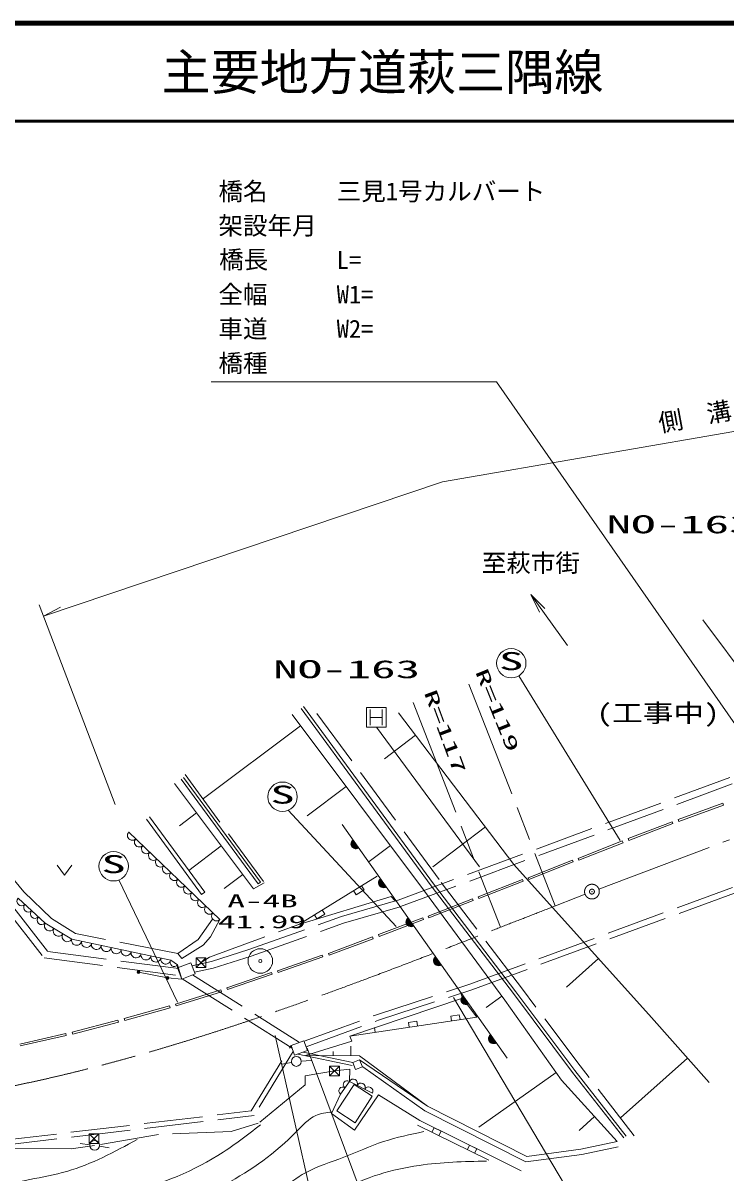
# Model space of a CAD drawing. Units: millimetres, scale not verified. Extents: x 40000 to 680000, y 20000 to 380000.
# Drawn here: x 202627 to 274224, y 262873 to 380000 of the extents above; entities that cross this region are included whole.
import ezdxf
from ezdxf.enums import TextEntityAlignment as Align

# ---------------------------------------------------------------- set-up
doc = ezdxf.new("R2010")
doc.units = ezdxf.units.MM
doc.header["$LTSCALE"] = 1000
doc.header["$PDMODE"] = 32
doc.header["$PDSIZE"] = 500
doc.linetypes.add('CHAIN', pattern=[18.5, 12, -1.5, 3.5, -1.5])
doc.linetypes.add('DASHED', pattern=[7.5, 6, -1.5])
for name, color, linetype, lineweight in [('M-BGD', 7, 'Continuous', 13), ('M-BMK', 2, 'CHAIN', 13), ('M-BMK-ROW', 30, 'Continuous', 13), ('M-BMK-SRVR', 94, 'Continuous', 13), ('M-STR-HTXT', 7, 'Continuous', 13), ('M-STR-STR3', 7, 'Continuous', 13), ('M-TTL', 2, 'Continuous', 140), ('M-TTL-LINE', 7, 'Continuous', 50)]:
    doc.layers.add(name, color=color, linetype=linetype, lineweight=lineweight)
for name, color, linetype in [('M-BMK-HTXT', 7, 'Continuous'), ('M-STR-STR1', 7, 'Continuous'), ('M-TTL-TXT', 7, 'Continuous')]:
    doc.layers.add(name, color=color, linetype=linetype)
doc.styles.add('ＭＳ ゴシック', font='')
doc.styles.get('ＭＳ ゴシック').set_extended_font_data('MS Gothic')

# ---------------------------------------------------------------- blocks, each defined once
blk = doc.blocks.new('open_arrow')
at = {"color": 0, "linetype": 'Continuous', "lineweight": -2}
blk.add_lwpolyline([(7.5, 1.25), (0, 0), (7.5, -1.25)], dxfattribs=at)

msp = doc.modelspace()

# ---------------------------------------------------------------- linework, layer by layer
at = {"layer": 'M-BGD'}
for p, q in [((258068, 316589), (254352, 321792)), ((277819, 311209), (271870, 319220)), ((230032, 309580), (243525, 291563)), ((230962, 310198), (244188, 292137)), ((231204, 310375), (244428, 292317)), ((252629, 294294), (240861, 309757)), ((221012, 301023), (230897, 308425)), ((239432, 305056), (242602, 307469)), ((226092, 291832), (218060, 302539)), ((226567, 292323), (218719, 302979)), ((226808, 292501), (218960, 303157)), ((231574, 299267), (235534, 302233)), ((273886, 300539), (269341, 298873)), ((269410, 298685), (273955, 300351)), ((273955, 300351), (273886, 300539)), ((215189, 298916), (220821, 291224)), ((215511, 299153), (221144, 291460)), ((218555, 298236), (220304, 299548)), ((269341, 298873), (269410, 298685)), ((213404, 297603), (222689, 288699)), ((235125, 298383), (251935, 274558)), ((244374, 294055), (249717, 298121)), ((268741, 298641), (264252, 296934)), ((264323, 296748), (268812, 298454)), ((268812, 298454), (268741, 298641)), ((263662, 296699), (259162, 294920)), ((259236, 294734), (263735, 296513)), ((263735, 296513), (263662, 296699)), ((264252, 296934), (264323, 296748)), ((219500, 293692), (222825, 296187)), ((237892, 294601), (240044, 296212)), ((206092, 294222), (206842, 293222)), ((206842, 293222), (207592, 294222)), ((266630, 278695), (252629, 294294)), ((258581, 294736), (254066, 292950)), ((254140, 292764), (258655, 294550)), ((258655, 294550), (258581, 294736)), ((259162, 294920), (259236, 294734)), ((223099, 291847), (225007, 293278)), ((230703, 288197), (238702, 293111)), ((254066, 292950), (254140, 292764)), ((227205, 292439), (226092, 291832)), ((226808, 292501), (226567, 292323)), ((237364, 291702), (236564, 291210)), ((237364, 291702), (237102, 292128)), ((244188, 292137), (252596, 281139)), ((244428, 292317), (252834, 281321)), ((253487, 292767), (248990, 291007)), ((249063, 290821), (253560, 292580)), ((253560, 292580), (253487, 292767)), ((202137, 290865), (204881, 288320)), ((221144, 291460), (220821, 291224)), ((230703, 288197), (240126, 291026)), ((236564, 291210), (236302, 291636)), ((240126, 291026), (240493, 290617)), ((243525, 291563), (251702, 280488)), ((248417, 290798), (243889, 289042)), ((243961, 288856), (248490, 290612)), ((248490, 290612), (248417, 290798)), ((248990, 291007), (249063, 290821)), ((233365, 289245), (233103, 289671)), ((204881, 288320), (207589, 286681)), ((222689, 288699), (221717, 286931)), ((232565, 288753), (232303, 289179)), ((233365, 289245), (232565, 288753)), ((238821, 287149), (243359, 288867)), ((243430, 288680), (238892, 286962)), ((243359, 288867), (243430, 288680)), ((243889, 289042), (243961, 288856)), ((238892, 286962), (238821, 287149)), ((207589, 286681), (217669, 284553)), ((220987, 286091), (218820, 284714)), ((221717, 286931), (220987, 286091)), ((233730, 285244), (238220, 286921)), ((238290, 286734), (233800, 285056)), ((238220, 286921), (238290, 286734)), ((218820, 284714), (218392, 285217)), ((228551, 283471), (233090, 285072)), ((233157, 284884), (228617, 283283)), ((233090, 285072), (233157, 284884)), ((233800, 285056), (233730, 285244)), ((257985, 281799), (261230, 284712)), ((217669, 284553), (218362, 284088)), ((218362, 284088), (218815, 282626)), ((218369, 283764), (219712, 284290)), ((218815, 282626), (218369, 283764)), ((219712, 284290), (220157, 283151)), ((228617, 283283), (228551, 283471)), ((217333, 282743), (214392, 283337)), ((218815, 282626), (217333, 282743)), ((220157, 283151), (218815, 282626)), ((223388, 281742), (227928, 283297)), ((227993, 283108), (223452, 281553)), ((227928, 283297), (227993, 283108)), ((218167, 280083), (222770, 281524)), ((222830, 281333), (218226, 279893)), ((222770, 281524), (222830, 281333)), ((223452, 281553), (223388, 281742)), ((252596, 281139), (258603, 273120)), ((252836, 281319), (258841, 273303)), ((218226, 279893), (218167, 280083)), ((247398, 280689), (235915, 276814)), ((247237, 281075), (247398, 280689)), ((247398, 280689), (248862, 278756)), ((249806, 279726), (251397, 280900)), ((257478, 272335), (251702, 280488)), ((212937, 278602), (217564, 279892)), ((217618, 279699), (212990, 278410)), ((217564, 279892), (217618, 279699)), ((246198, 278862), (247061, 278991)), ((246198, 278862), (246273, 278367)), ((247061, 278991), (247136, 278497)), ((207648, 277213), (212291, 278441)), ((212342, 278247), (207699, 277020)), ((212291, 278441), (212342, 278247)), ((212990, 278410), (212937, 278602)), ((248862, 278756), (235915, 276814)), ((238430, 277697), (238504, 277202)), ((241883, 278215), (242746, 278344)), ((241883, 278215), (241957, 277720)), ((242746, 278344), (242820, 277850)), ((266630, 278695), (272526, 272098)), ((202308, 276003), (206991, 277074)), ((207035, 276879), (202353, 275808)), ((206991, 277074), (207035, 276879)), ((207699, 277020), (207648, 277213)), ((229929, 275868), (231240, 276338)), ((230286, 274871), (229929, 275868)), ((231597, 275340), (230286, 274871)), ((231240, 276338), (231597, 275340)), ((234221, 275259), (234221, 274823)), ((236032, 275777), (236031, 274822)), ((236142, 273833), (230616, 274989)), ((236203, 274127), (231156, 275182)), ((231415, 274825), (236893, 274822)), ((236905, 274402), (236203, 274127)), ((236203, 274127), (236485, 273406)), ((236893, 274822), (243829, 269666)), ((237188, 273681), (236905, 274402)), ((243829, 269666), (236905, 274402)), ((263491, 268486), (270309, 274580)), ((236485, 273406), (237188, 273681)), ((243544, 269194), (237221, 273695)), ((249053, 267540), (256925, 273117)), ((258603, 273120), (263822, 266451)), ((258841, 273303), (264058, 266636)), ((236345, 271896), (234602, 269194)), ((235863, 272204), (234965, 270911)), ((238222, 270991), (235863, 272204)), ((238203, 270697), (236345, 271896)), ((263140, 266070), (257478, 272335)), ((234054, 268936), (234965, 270911)), ((236460, 267995), (238203, 270697)), ((253927, 264565), (243829, 269666)), ((234602, 269194), (236460, 267995)), ((253831, 263997), (243544, 269194)), ((259257, 267189), (260838, 268618)), ((250071, 264188), (242815, 267755)), ((250071, 264188), (242815, 267755)), ((250292, 264637), (243036, 268203)), ((244487, 267490), (244266, 267041)), ((244487, 267490), (245212, 267133)), ((245212, 267133), (244992, 266685)), ((263140, 266070), (259441, 265300)), ((248115, 265707), (247894, 265258)), ((248115, 265707), (248840, 265350)), ((248840, 265350), (248620, 264901)), ((259534, 264757), (253831, 263997)), ((259441, 265300), (253927, 264565)), ((263253, 265532), (259534, 264757))]:
    msp.add_line(p, q, dxfattribs=at)
at = {"layer": 'M-BGD', "linetype": 'DASHED'}
for p, q in [((245005, 292773), (231731, 310817)), ((240846, 290669), (280187, 305210)), ((241089, 290012), (280420, 304550)), ((219127, 303459), (227205, 292439)), ((248132, 282104), (283761, 295212)), ((248329, 281538), (283968, 294649)), ((202711, 291525), (200820, 293815)), ((253394, 281721), (245005, 292773)), ((205525, 288787), (202711, 291525)), ((235056, 288982), (240893, 290685)), ((200891, 289766), (204766, 284789)), ((201443, 290196), (205142, 285445)), ((235272, 288316), (241089, 290012)), ((207984, 287262), (205525, 288787)), ((221931, 288738), (220460, 286659)), ((221606, 284871), (230703, 288197)), ((225637, 285626), (235056, 288982)), ((225862, 284963), (235272, 288316)), ((218392, 285217), (207984, 287262)), ((220460, 286659), (218392, 285217)), ((204766, 284789), (218715, 282949)), ((205142, 285445), (218487, 283685)), ((220760, 284298), (221606, 284871)), ((221825, 284399), (225637, 285626)), ((222007, 283721), (225862, 284963)), ((218369, 283764), (218362, 284088)), ((219836, 283972), (221825, 284399)), ((220095, 283312), (222007, 283721)), ((218837, 282634), (230024, 275603)), ((219879, 283042), (230799, 276179)), ((238631, 278989), (248132, 282104)), ((238827, 278422), (248329, 281538)), ((259381, 273785), (253394, 281721)), ((231255, 276295), (238631, 278989)), ((231458, 275730), (238827, 278422)), ((235915, 276814), (236104, 276291)), ((225865, 269191), (229946, 275874)), ((229816, 274703), (230151, 275250)), ((236104, 276291), (231415, 274825)), ((229816, 274703), (226165, 268723)), ((231361, 272761), (234353, 273266)), ((234353, 273266), (235921, 273453)), ((235921, 273453), (235863, 272204)), ((264860, 266654), (259381, 273785)), ((231380, 271867), (226588, 267945)), ((231361, 272761), (231380, 271867)), ((236385, 267222), (238816, 270824)), ((238816, 270824), (243036, 268203)), ((200066, 266133), (225865, 269191)), ((200119, 265636), (226165, 268723)), ((234054, 268936), (236385, 267222)), ((223841, 267104), (216439, 266811)), ((226588, 267945), (223841, 267104)), ((216439, 266811), (209921, 265682)), ((207536, 265320), (201276, 265364)), ((209921, 265682), (207536, 265320)), ((253373, 263079), (250292, 264637))]:
    msp.add_line(p, q, dxfattribs=at)
at = {"layer": 'M-BGD'}
for centre, radius in [((214392, 283337), 150), ((214392, 283337), 100), ((214392, 283337), 50), ((217333, 282743), 150), ((217333, 282743), 100), ((217333, 282743), 50)]:
    msp.add_circle(centre, radius, dxfattribs=at)
for centre, radius, start, end in [((213761, 297261), 495, 136.20019, 316.20019), ((214475, 296576), 495, 136.20019, 316.20019), ((236526, 296398), 500, 125.20567, 305.20567), ((236526, 296398), 500, 125.20567, 305.20567), ((236526, 296398), 450, 125.20567, 305.20567), ((236526, 296398), 400, 125.20567, 305.20567), ((236526, 296398), 350, 125.20567, 305.20567), ((236526, 296398), 300, 125.20567, 305.20567), ((236526, 296398), 250, 125.20567, 305.20567), ((236526, 296398), 200, 125.20567, 305.20567), ((236526, 296398), 150, 125.20567, 305.20567), ((236526, 296398), 100, 125.20567, 305.20567), ((236526, 296398), 50, 125.20567, 305.20567), ((215190, 295891), 495, 136.20019, 316.20019), ((215904, 295206), 495, 136.20019, 316.20019), ((216618, 294521), 495, 136.20019, 316.20019), ((217332, 293836), 495, 136.20019, 316.20019), ((218046, 293151), 495, 136.20019, 316.20019), ((239327, 292427), 500, 125.20567, 305.20567), ((239327, 292427), 500, 125.20567, 305.20567), ((218761, 292466), 495, 136.20019, 316.20019), ((219475, 291781), 495, 136.20019, 316.20019), ((239327, 292427), 450, 125.20567, 305.20567), ((239327, 292427), 400, 125.20567, 305.20567), ((239327, 292427), 350, 125.20567, 305.20567), ((239327, 292427), 300, 125.20567, 305.20567), ((239327, 292427), 250, 125.20567, 305.20567), ((239327, 292427), 200, 125.20567, 305.20567), ((239327, 292427), 150, 125.20567, 305.20567), ((239327, 292427), 100, 125.20567, 305.20567), ((239327, 292427), 50, 125.20567, 305.20567), ((202480, 290547), 468, 137.15024, 317.15024), ((220189, 291096), 495, 136.20019, 316.20019), ((220903, 290411), 495, 136.20019, 316.20019), ((203166, 289910), 468, 137.15024, 317.15024), ((203852, 289274), 468, 137.15024, 317.15024), ((221618, 289727), 495, 136.20019, 316.20019), ((222332, 289042), 495, 136.20019, 316.20019), ((204538, 288638), 468, 137.15024, 317.15024), ((205332, 288047), 528, 148.8278, 328.8278), ((242129, 288456), 500, 125.20567, 305.20567), ((242129, 288456), 500, 125.20567, 305.20567), ((242129, 288456), 450, 125.20567, 305.20567), ((242129, 288456), 400, 125.20567, 305.20567), ((242129, 288456), 350, 125.20567, 305.20567), ((242129, 288456), 300, 125.20567, 305.20567), ((242129, 288456), 250, 125.20567, 305.20567), ((242129, 288456), 200, 125.20567, 305.20567), ((242129, 288456), 150, 125.20567, 305.20567), ((242129, 288456), 100, 125.20567, 305.20567), ((242129, 288456), 50, 125.20567, 305.20567), ((206235, 287500), 528, 148.8278, 328.8278), ((207137, 286954), 528, 148.8278, 328.8278), ((208093, 286575), 515, 168.07816, 348.07816), ((209101, 286362), 515, 168.07816, 348.07816), ((210109, 286149), 515, 168.07816, 348.07816), ((211117, 285937), 515, 168.07816, 348.07816), ((212125, 285724), 515, 168.07816, 348.07816), ((213133, 285511), 515, 168.07816, 348.07816), ((214141, 285298), 515, 168.07816, 348.07816), ((215149, 285085), 515, 168.07816, 348.07816), ((216157, 284872), 515, 168.07816, 348.07816), ((217165, 284660), 515, 168.07816, 348.07816), ((244931, 284485), 500, 125.20567, 305.20567), ((244931, 284485), 500, 125.20567, 305.20567), ((244931, 284485), 450, 125.20567, 305.20567), ((244931, 284485), 400, 125.20567, 305.20567), ((244931, 284485), 350, 125.20567, 305.20567), ((244931, 284485), 300, 125.20567, 305.20567), ((244931, 284485), 250, 125.20567, 305.20567), ((244931, 284485), 200, 125.20567, 305.20567), ((218016, 284321), 417, 146.14382, 326.14382), ((244931, 284485), 150, 125.20567, 305.20567), ((244931, 284485), 100, 125.20567, 305.20567), ((244931, 284485), 50, 125.20567, 305.20567), ((247733, 280515), 500, 125.20567, 305.20567), ((247733, 280515), 500, 125.20567, 305.20567), ((247733, 280515), 450, 125.20567, 305.20567), ((247733, 280515), 400, 125.20567, 305.20567), ((247733, 280515), 350, 125.20567, 305.20567), ((247733, 280515), 300, 125.20567, 305.20567), ((247733, 280515), 250, 125.20567, 305.20567), ((247733, 280515), 200, 125.20567, 305.20567), ((247733, 280515), 150, 125.20567, 305.20567), ((247733, 280515), 100, 125.20567, 305.20567), ((247733, 280515), 50, 125.20567, 305.20567), ((250534, 276544), 500, 125.20567, 305.20567), ((250534, 276544), 500, 125.20567, 305.20567), ((250534, 276544), 450, 125.20567, 305.20567), ((250534, 276544), 400, 125.20567, 305.20567), ((250534, 276544), 350, 125.20567, 305.20567), ((250534, 276544), 300, 125.20567, 305.20567), ((250534, 276544), 250, 125.20567, 305.20567), ((250534, 276544), 200, 125.20567, 305.20567), ((250534, 276544), 150, 125.20567, 305.20567), ((250534, 276544), 100, 125.20567, 305.20567), ((250534, 276544), 50, 125.20567, 305.20567), ((235639, 271881), 394, 55.22161, 235.22161), ((236256, 272002), 442, 332.79075, 152.79075), ((237043, 271598), 442, 332.79075, 152.79075), ((235190, 271234), 394, 55.22161, 235.22161), ((237829, 271193), 442, 332.79075, 152.79075)]:
    msp.add_arc(centre, radius, start, end, dxfattribs=at)
for points, knots in [([(159985, 251557), (163024, 250939), (166062, 250320), (169103, 249937), (172283, 249537), (175466, 249394), (178720, 248809), (182482, 248134), (186340, 246867), (189844, 247571), (192849, 248175), (195594, 250229), (198284, 252140), (200172, 253482), (202033, 254753), (204079, 255574), (206967, 256732), (210224, 256991), (213338, 257725), (216845, 258551), (220169, 259978), (223271, 261719), (225881, 263183), (228334, 264868), (230493, 267099), (231102, 267729), (231687, 268402), (232441, 268729), (232947, 268949), (233528, 269014), (234110, 269078)], [0, 0, 0, 0, 1, 1, 1, 2, 2, 2, 3, 3, 3, 4, 4, 4, 5, 5, 5, 6, 6, 6, 7, 7, 7, 8, 8, 8, 9, 9, 9, 10, 10, 10, 10]), ([(161750, 253820), (164530, 253315), (167310, 252810), (170077, 252411), (174314, 251799), (178521, 251434), (182953, 251239), (186269, 251094), (189711, 251043), (192557, 252394), (195103, 253602), (197172, 255931), (199626, 257380), (203410, 259614), (208110, 259759), (212537, 260717), (216080, 261484), (219448, 262773), (222460, 264647), (223973, 265589), (225396, 266679), (226820, 267769)], [0, 0, 0, 0, 1, 1, 1, 2, 2, 2, 3, 3, 3, 4, 4, 4, 5, 5, 5, 6, 6, 6, 7, 7, 7, 7]), ([(164356, 256943), (167422, 256330), (170489, 255717), (173572, 255146), (177032, 254505), (180512, 253917), (184054, 254066), (186820, 254183), (189623, 254748), (192039, 256059), (194737, 257523), (196952, 259916), (199701, 261131), (201986, 262140), (204640, 262335), (207094, 263038), (209622, 263763), (211938, 265027), (214254, 266291)], [0, 0, 0, 0, 1, 1, 1, 2, 2, 2, 3, 3, 3, 4, 4, 4, 5, 5, 5, 6, 6, 6, 6]), ([(195100, 241563), (197918, 242868), (200736, 244174), (203277, 246052), (205110, 247408), (206799, 249062), (208804, 249895), (211253, 250913), (214173, 250706), (216934, 251119), (219980, 251573), (222831, 252780), (225392, 254390), (227049, 255431), (228584, 256641), (230143, 257830), (231714, 259028), (233308, 260204), (235046, 261132), (237488, 262436), (240213, 263249), (242963, 263650), (245241, 263983), (247535, 264033), (249830, 264083)], [0, 0, 0, 0, 1, 1, 1, 2, 2, 2, 3, 3, 3, 4, 4, 4, 5, 5, 5, 6, 6, 6, 7, 7, 7, 8, 8, 8, 8])]:
    msp.add_open_spline(points, degree=3, knots=knots, dxfattribs=at)
at = {"layer": 'M-BMK'}
for p, q in [((248048, 312673), (256831, 290077)), ((242352, 310792), (251247, 287906)), ((261274, 291796), (274567, 296813)), ((255912, 289719), (259873, 291259))]:
    msp.add_line(p, q, dxfattribs=at)
msp.add_circle((260572, 291531), 750, dxfattribs=at)
msp.add_open_spline([(179108, 268988), (179846, 269018), (180584, 269049), (181322, 269086), (182060, 269124), (182798, 269168), (183535, 269221), (184272, 269274), (185009, 269337), (185745, 269404), (190158, 269811), (194557, 270410), (198916, 271213), (205494, 272425), (211984, 274101), (218384, 276050), (224750, 277988), (231026, 280195), (237258, 282518), (241422, 284070), (245566, 285674), (249704, 287292), (250394, 287561), (251084, 287831), (251774, 288101), (252463, 288371), (253153, 288640), (253843, 288909), (254533, 289179), (255222, 289449), (255912, 289719)], degree=3, knots=[0, 0, 0, 0, 1, 1, 1, 2, 2, 2, 3, 3, 3, 4, 4, 4, 5, 5, 5, 6, 6, 6, 7, 7, 7, 8, 8, 8, 9, 9, 9, 10, 10, 10, 10], dxfattribs=at)
msp.add_point((260572, 291531), dxfattribs=at)
at = {"layer": 'M-BMK-ROW'}
for p, q in [((221260, 284798), (220260, 284798)), ((220260, 284798), (220260, 283798)), ((221260, 284798), (220260, 283798)), ((220260, 284798), (221260, 283798)), ((221260, 283798), (221260, 284798)), ((220260, 283798), (221260, 283798)), ((234853, 273766), (233853, 273766)), ((233853, 273766), (233853, 272766)), ((234853, 273766), (233853, 272766)), ((233853, 273766), (234853, 272766)), ((234853, 272766), (234853, 273766)), ((233853, 272766), (234853, 272766)), ((210350, 266873), (209350, 266873)), ((209350, 266873), (209350, 265873)), ((210350, 266873), (209350, 265873)), ((209350, 266873), (210350, 265873)), ((210350, 265873), (210350, 266873)), ((209350, 265873), (210350, 265873))]:
    msp.add_line(p, q, dxfattribs=at)
at = {"layer": 'M-BMK-SRVR'}
for radius in [1250, 150]:
    msp.add_circle((226796, 284464), radius, dxfattribs=at)
at = {"layer": 'M-STR-HTXT'}
for p, q in [((245357, 333259), (306352, 343792)), ((204710, 319587), (245357, 333259)), ((212029, 300398), (204273, 320734)), ((204710, 319587), (206438, 320508)), ((253137, 313513), (263447, 296725)), ((237601, 308284), (237601, 310284)), ((237601, 310284), (239601, 310284)), ((237991, 310074), (237991, 308474)), ((237991, 309274), (239191, 309274)), ((239191, 310074), (239191, 308474)), ((239601, 310284), (239601, 308284)), ((239601, 308284), (237601, 308284)), ((238621, 308284), (249112, 294050)), ((229643, 299812), (240641, 287972)), ((212395, 292715), (218358, 280273)), ((258438, 260614), (246455, 280741)), ((228309, 276882), (235211, 246284)), ((238977, 255800), (231572, 275584))]:
    msp.add_line(p, q, dxfattribs=at)
for centre in [(252352, 314792), (229061, 301194), (211857, 294115)]:
    msp.add_circle(centre, 1500, dxfattribs=at)
msp.add_open_spline([(156324, 246709), (158593, 247211), (160862, 247713), (163153, 247865), (166378, 248079), (169647, 247599), (172851, 246850), (177831, 245686), (182653, 243872), (187724, 243932), (191051, 243971), (194486, 244817), (197301, 246609), (199223, 247832), (200856, 249496), (202745, 250665), (206043, 252707), (210119, 253240), (214095, 254088), (218566, 255041), (222911, 256392), (226451, 259087), (228111, 260350), (229593, 261908), (231400, 262899), (232619, 263568), (233985, 263979), (235306, 264482), (236669, 265001), (237984, 265618), (239356, 266072), (240681, 266510), (242058, 266797), (243436, 267083)], degree=3, knots=[0, 0, 0, 0, 1, 1, 1, 2, 2, 2, 3, 3, 3, 4, 4, 4, 5, 5, 5, 6, 6, 6, 7, 7, 7, 8, 8, 8, 9, 9, 9, 10, 10, 10, 11, 11, 11, 11], dxfattribs=at)
at = {"layer": 'M-STR-STR3'}
for p, q in [((229980, 274140), (228998, 273947)), ((230971, 274270), (231966, 274343)), ((209425, 265748), (208433, 265887)), ((210410, 265601), (211395, 265441))]:
    msp.add_line(p, q, dxfattribs=at)
for centre in [(230464, 274236), (209921, 265682)]:
    msp.add_circle(centre, 500, dxfattribs=at)
at = {"layer": 'M-TTL'}
msp.add_line((680000, 380000), (40000, 380000), dxfattribs=at)
at = {"layer": 'M-TTL', "color": 7, "lineweight": 13}
msp.add_lwpolyline([(280966, 300234), (250841, 343448), (221793, 343448)], dxfattribs=at)
at = {"layer": 'M-TTL-LINE'}
msp.add_line((40000, 370000), (680000, 370000), dxfattribs=at)

# ---------------------------------------------------------------- block references
at = {"layer": 'M-BGD', "xscale": 263, "yscale": 263, "rotation": 305.5}
msp.add_blockref('open_arrow', (254352, 321792), dxfattribs=at)

# ---------------------------------------------------------------- texts
at = {"layer": 'M-BMK', "style": 'ＭＳ ゴシック', "width": 2}
for s, rotation, p in [('R=119', 292.011, (249971, 309626)), ('R=117', 290.302, (244625, 307472))]:
    msp.add_text(s, height=1320, rotation=rotation, dxfattribs=at).set_placement(p, align=Align.BOTTOM_CENTER)
at = {"layer": 'M-BMK-HTXT', "style": 'ＭＳ ゴシック'}
for s, width, p in [('NO-163-1', 2, (272043, 327474)), ('NO-163', 2, (235591, 312718)), ('(工事中)', 1.25, (267306, 308256))]:
    msp.add_text(s, height=1833, dxfattribs=dict(at, width=width)).set_placement(p, align=Align.BOTTOM_CENTER)
msp.add_text('至萩市街', height=1833, dxfattribs=at).set_placement((254352, 323542), align=Align.BOTTOM_CENTER)
at = {"layer": 'M-BMK-SRVR', "style": 'ＭＳ ゴシック', "width": 2}
for s, p in [('A-4B', (223438, 289531)), ('41.99', (222478, 287412))]:
    msp.add_text(s, height=1320, dxfattribs=at).set_placement(p, align=Align.BOTTOM_LEFT)
at = {"layer": 'M-STR-HTXT', "style": 'ＭＳ ゴシック'}
msp.add_text('側\u3000溝', height=1833, rotation=10.561, dxfattribs=at).set_placement((271307, 338472), align=Align.BOTTOM_CENTER)
at = {"layer": 'M-STR-HTXT', "style": 'ＭＳ ゴシック', "width": 2}
for p in [(251102, 313542), (227811, 299944), (210607, 292865)]:
    msp.add_text('S', height=1833, dxfattribs=at).set_placement(p, align=Align.BOTTOM_LEFT)
at = {"layer": 'M-STR-STR1', "style": 'ＭＳ ゴシック'}
for s, p in [('橋名', (222531, 361390)), ('三見1号カルバート', (234576, 361390)), ('架設年月', (222531, 357890)), ('橋長', (222599, 354441)), ('L=', (234576, 354390)), ('全幅', (222531, 350890)), ('W1=', (234576, 350890)), ('車道', (222531, 347390)), ('W2=', (234576, 347390)), ('橋種', (222531, 343890))]:
    msp.add_text(s, height=1833, dxfattribs=at).set_placement(p, align=Align.BOTTOM_LEFT)
at = {"layer": 'M-TTL-TXT', "style": 'ＭＳ ゴシック'}
msp.add_text('主要地方道萩三隅線', height=3666, dxfattribs=at).set_placement((216734, 375000), align=Align.MIDDLE_LEFT)

doc.saveas('drawing.dxf')
